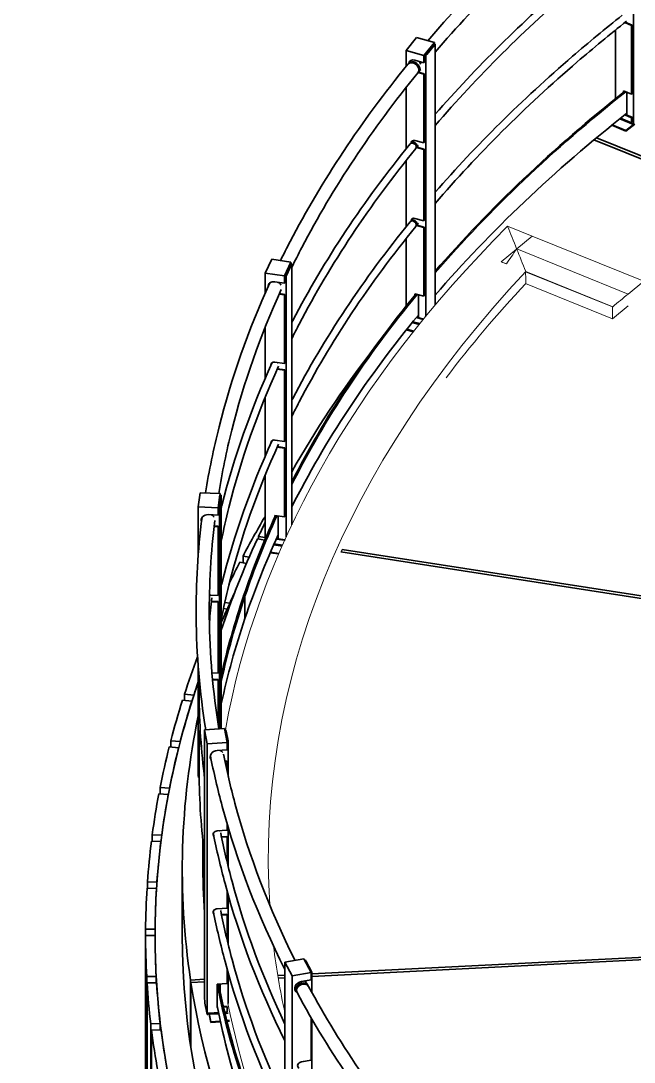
# Model space of a CAD drawing. Header units: millimetres. Extents: x 0 to 42050, y 0 to 29700.
# Drawn here: x 23039 to 23941, y 12319 to 13847 of the extents above; entities that cross this region are included whole.
import ezdxf

# ---------------------------------------------------------------- set-up
doc = ezdxf.new("R2010")
doc.units = ezdxf.units.MM
doc.header["$LTSCALE"] = 50
doc.layers.add('P_Cable Ducts (CD)', color=30, linetype='Continuous', lineweight=18, true_color=0xff7f00)
doc.layers.add('Visible', color=7, linetype='Continuous', lineweight=35)
doc.layers.add('Visible Narrow', color=7, linetype='Continuous', lineweight=18)

msp = doc.modelspace()

# ---------------------------------------------------------------- linework, layer by layer
at = {"layer": 'P_Cable Ducts (CD)'}
for p, q in [((23754.66, 13545.86), (23790.84, 13531.23)), ((23768.09, 13512.47), (23790.97, 13531.34)), ((23954.81, 13465.11), (23790.97, 13531.34)), ((23745.09, 13493.51), (23767.74, 13512.19)), ((23768.09, 13512.47), (23931.92, 13446.24)), ((23745.09, 13493.43), (23745.09, 13493.51)), ((23752.88, 13490.36), (23745.09, 13493.51)), ((23908.92, 13427.28), (23781.13, 13478.94)), ((23781.22, 13479.34), (23781.22, 13479.04)), ((23781.22, 13479.34), (23909.03, 13427.67)), ((23909.03, 13427.37), (23781.22, 13479.04)), ((23908.92, 13409.97), (23781.11, 13461.64)), ((23931.92, 13446.24), (23954.81, 13465.11)), ((23931.86, 13428.88), (23908.92, 13409.97)), ((23908.92, 13427.28), (23909.03, 13427.37)), ((23908.92, 13409.97), (23908.92, 13427.28)), ((23909.03, 13427.67), (23909.03, 13427.37))]:
    msp.add_line(p, q, dxfattribs=at)
for centre, major_axis, start_param, end_param in [((26534.26, 12619.07), (-3211.28, -4.99), 5.7577875, 6.1794269), ((26534.26, 12619.73), (-3131.29, -4.87), 5.7856791, 6.3194708), ((26534.29, 12602.43), (3131.07, 4.87), 2.6441684, 2.7294367), ((26534.29, 12602.43), (-3131.07, -4.87), 6.0187384, 6.0205205), ((26534.26, 12619.73), (-3131.29, -4.87), 0.0696866, 0.1241192), ((26534.26, 12619.07), (-3211.28, -4.99), 0.1130482, 0.2548282)]:
    msp.add_ellipse(centre, major_axis=major_axis, ratio=0.578098, start_param=start_param, end_param=end_param, dxfattribs=at)
for points, knots in [([(23754.66, 13545.86), (23759.05, 13534.86), (23763.44, 13523.86), (23772.3, 13501.69), (23776.76, 13490.51), (23781.22, 13479.34)], [-29.8130811, -29.8130811, -29.8130811, -29.8130811, -15.0208801, -15.0208801, 0, 0, 0, 0]), ([(23781.13, 13478.94), (23781.16, 13476.1), (23781.19, 13473.25), (23781.25, 13467.56), (23781.28, 13464.71), (23781.31, 13461.85)], [0.0500029, 0.0500029, 0.0500029, 0.0500029, 2.6500083, 2.6500083, 5.2582348, 5.2582348, 5.2582348, 5.2582348]), ([(23931.92, 13446.24), (23931.9, 13446.22), (23931.88, 13446.21), (23924.25, 13440.02), (23916.64, 13433.84), (23909.03, 13427.67)], [-9.9749061, -9.9749061, -9.9749061, -9.9749061, -9.947457, -9.947457, 0, 0, 0, 0])]:
    msp.add_open_spline(points, degree=3, knots=knots, dxfattribs=at)
for points in [[(23752.88, 13490.36), (23757.76, 13497.65), (23762.71, 13504.93), (23767.74, 13512.19)], [(23745.09, 13493.43), (23747.69, 13492.4), (23750.28, 13491.38), (23752.88, 13490.36)], [(23781.22, 13479.04), (23781.19, 13479), (23781.16, 13478.97), (23781.13, 13478.94)]]:
    msp.add_open_spline(points, degree=3, dxfattribs=at)
at = {"layer": 'Visible'}
for p, q in [((23939.57, 14092.43), (23939.57, 13694.96)), ((23936.77, 13840.38), (23926.67, 13844.67)), ((23927.38, 13845.23), (23937.48, 13840.94)), ((23937.48, 13840.94), (23936.77, 13840.38)), ((23936.77, 13840.38), (23936.77, 13739.46)), ((23937.48, 13840.94), (23937.48, 13740.02)), ((23605.38, 13804.01), (23621, 13822.73)), ((23647.31, 13815.42), (23621, 13822.73)), ((23913.26, 13733.19), (23913.26, 13833.93)), ((23647.31, 13815.42), (23631.69, 13796.69)), ((23646.79, 13813.82), (23632.21, 13796.34)), ((23645.6, 13811.33), (23634.84, 13798.43)), ((23635.92, 13798.13), (23646.68, 13811.03)), ((23645.6, 13811.33), (23646.64, 13812.58)), ((23645.92, 13812.78), (23646.64, 13812.58)), ((23646.44, 13813.4), (23648.24, 13812.9)), ((23646.68, 13811.03), (23648.24, 13812.9)), ((23646.79, 13813.3), (23646.79, 13813.82)), ((23647.31, 13813.16), (23647.31, 13815.42)), ((23648.24, 13812.9), (23648.24, 13430.2)), ((23631.69, 13796.69), (23605.38, 13804.01)), ((23605.38, 13780.18), (23605.38, 13804.01)), ((23618.54, 13789.57), (23631.69, 13785.92)), ((23631.69, 13796.69), (23631.69, 13785.92)), ((23632.21, 13796.34), (23632.21, 13786.54)), ((23632.56, 13796.75), (23634.36, 13796.25)), ((23633.08, 13797.38), (23633.8, 13797.18)), ((23634.84, 13798.43), (23633.8, 13797.18)), ((23635.92, 13798.13), (23634.36, 13796.25)), ((23634.36, 13796.25), (23634.36, 13413.53)), ((23614.41, 13785.97), (23614.17, 13785.96)), ((23624.21, 13777.95), (23624.25, 13777.71)), ((23631.69, 13785.92), (23632.21, 13786.54)), ((23631.69, 13768.93), (23623.09, 13771.32)), ((23623.55, 13771.96), (23632.21, 13769.56)), ((23632.21, 13769.56), (23631.69, 13768.93)), ((23631.69, 13768.93), (23631.69, 13668.01)), ((23632.21, 13769.56), (23632.21, 13668.64)), ((23605.38, 13659.08), (23605.38, 13749.29)), ((23924.85, 13742.45), (23924.85, 13744.53)), ((23924.85, 13744.53), (23936.77, 13739.46)), ((23925.57, 13744.22), (23925.57, 13743.02)), ((23929.91, 13742.38), (23929.91, 13709.52)), ((23936.77, 13739.46), (23937.48, 13740.02)), ((23919.45, 13703.52), (23939.57, 13694.96)), ((23936.77, 13697.66), (23920.68, 13704.5)), ((23936.77, 13705.17), (23926.83, 13709.4)), ((23927.53, 13709.96), (23937.48, 13705.73)), ((23929.91, 13709.52), (23928, 13710.33)), ((23928.71, 13710.89), (23929.91, 13710.38)), ((23937.48, 13705.73), (23936.77, 13705.17)), ((23936.77, 13705.17), (23936.77, 13697.66)), ((23937.48, 13698.21), (23936.77, 13697.66)), ((23937.48, 13705.73), (23937.48, 13698.21)), ((23928.42, 13685.24), (23907.69, 13694.05)), ((23928.42, 13686.22), (23908.49, 13694.7)), ((23941.7, 13695.66), (23928.42, 13685.24)), ((23928.42, 13686.22), (23939.57, 13694.96)), ((23928.42, 13685.24), (23928.42, 13686.22)), ((23615.16, 13668.2), (23614.72, 13668.12)), ((23618.54, 13671.67), (23631.69, 13668.01)), ((23631.69, 13668.01), (23632.21, 13668.64)), ((23620.67, 13663.69), (23620.68, 13663.24)), ((23631.69, 13658.22), (23620.98, 13661.19)), ((23621.49, 13661.82), (23632.21, 13658.84)), ((23632.21, 13658.84), (23631.69, 13658.22)), ((23631.69, 13658.22), (23631.69, 13553.7)), ((23632.21, 13658.84), (23632.21, 13554.33)), ((23605.38, 13544.77), (23605.38, 13641.87)), ((23615.16, 13553.89), (23614.72, 13553.81)), ((23618.54, 13557.36), (23631.69, 13553.7)), ((23620.67, 13549.38), (23620.68, 13548.93)), ((23631.69, 13543.91), (23620.98, 13546.88)), ((23621.49, 13547.51), (23632.21, 13544.53)), ((23631.69, 13553.7), (23632.21, 13554.33)), ((23632.21, 13544.53), (23631.69, 13543.91)), ((23631.69, 13543.91), (23631.69, 13442.99)), ((23632.21, 13544.53), (23632.21, 13443.61)), ((23605.38, 13428.46), (23605.38, 13527.56)), ((23398.66, 13477.13), (23408, 13497.21)), ((23436.2, 13492.83), (23408, 13497.21)), ((23436.2, 13492.83), (23426.85, 13472.76)), ((23435.89, 13491.18), (23427.17, 13472.45)), ((23435.52, 13488.61), (23429.08, 13474.78)), ((23430.24, 13474.6), (23436.68, 13488.43)), ((23435.37, 13490.06), (23436.14, 13489.94)), ((23435.52, 13488.61), (23436.14, 13489.94)), ((23435.68, 13490.73), (23437.61, 13490.43)), ((23435.89, 13490.7), (23435.89, 13491.18)), ((23436.2, 13490.65), (23436.2, 13492.83)), ((23436.68, 13488.43), (23437.61, 13490.43)), ((23437.61, 13490.43), (23437.61, 13107.45)), ((23426.85, 13472.76), (23398.66, 13477.13)), ((23398.66, 13447.75), (23398.66, 13477.13)), ((23426.85, 13472.76), (23426.85, 13461.98)), ((23427.17, 13472.45), (23427.17, 13462.65)), ((23427.37, 13472.89), (23429.3, 13472.59)), ((23427.69, 13473.56), (23428.46, 13473.44)), ((23429.08, 13474.78), (23428.46, 13473.44)), ((23430.24, 13474.6), (23429.3, 13472.59)), ((23429.3, 13472.59), (23429.3, 13089.6)), ((23412.75, 13464.17), (23426.85, 13461.98)), ((23426.85, 13461.98), (23427.17, 13462.65)), ((23426.85, 13445), (23419.12, 13446.2)), ((23419.42, 13446.87), (23427.17, 13445.66)), ((23427.17, 13445.66), (23426.85, 13445)), ((23426.85, 13445), (23426.85, 13344.08)), ((23427.17, 13445.66), (23427.17, 13344.75)), ((23618.36, 13444.45), (23618.36, 13446.69)), ((23618.36, 13446.69), (23631.69, 13442.99)), ((23618.88, 13446.55), (23618.88, 13445.09)), ((23623.55, 13445.25), (23623.55, 13412.24)), ((23631.69, 13442.99), (23632.21, 13443.61)), ((23630.64, 13408.99), (23620.57, 13411.79)), ((23621.08, 13412.41), (23631.15, 13409.61)), ((23623.55, 13412.24), (23621.42, 13412.83)), ((23621.94, 13413.46), (23623.55, 13413.01)), ((23398.66, 13322.78), (23398.66, 13398.04)), ((23616.04, 13390.85), (23605.88, 13393.67)), ((23616.67, 13391.65), (23606.52, 13394.47)), ((23614.46, 13404.31), (23624.57, 13401.51)), ((23625.66, 13402.86), (23615.56, 13405.67)), ((23412.75, 13346.26), (23426.85, 13344.08)), ((23426.85, 13334.28), (23416.25, 13335.92)), ((23416.55, 13336.6), (23427.17, 13334.95)), ((23426.85, 13344.08), (23427.17, 13344.75)), ((23427.17, 13334.95), (23426.85, 13334.28)), ((23426.85, 13334.28), (23426.85, 13229.77)), ((23427.17, 13334.95), (23427.17, 13230.44)), ((23398.66, 13208.47), (23398.66, 13295.12)), ((23412.75, 13231.96), (23426.85, 13229.77)), ((23426.85, 13229.77), (23427.17, 13230.44)), ((23426.85, 13219.97), (23416.25, 13221.62)), ((23416.55, 13222.29), (23427.17, 13220.64)), ((23427.17, 13220.64), (23426.85, 13219.97)), ((23426.85, 13219.97), (23426.85, 13119.05)), ((23427.17, 13220.64), (23427.17, 13119.72)), ((23398.66, 13086.87), (23398.66, 13180.81)), ((23300.21, 13133.83), (23302.96, 13154.55)), ((23332.08, 13153.26), (23302.96, 13154.55)), ((23332.08, 13153.26), (23329.32, 13132.53)), ((23331.99, 13151.59), (23329.41, 13132.25)), ((23332.45, 13149.02), (23330.55, 13134.74)), ((23331.75, 13134.69), (23333.64, 13148.97)), ((23331.83, 13150.44), (23332.63, 13150.4)), ((23331.93, 13151.13), (23333.92, 13151.04)), ((23331.99, 13151.12), (23331.99, 13151.59)), ((23332.08, 13151.12), (23332.08, 13153.26)), ((23332.45, 13149.02), (23332.63, 13150.4)), ((23333.64, 13148.97), (23333.92, 13151.04)), ((23333.92, 13151.04), (23333.92, 12808.14)), ((23329.32, 13132.53), (23300.21, 13133.83)), ((23300.21, 13064.89), (23300.21, 13133.83)), ((23329.32, 13132.53), (23329.32, 13121.76)), ((23329.41, 13132.25), (23329.41, 13122.45)), ((23329.48, 13132.71), (23331.47, 13132.62)), ((23329.57, 13133.4), (23330.37, 13133.36)), ((23330.55, 13134.74), (23330.37, 13133.36)), ((23331.75, 13134.69), (23331.47, 13132.62)), ((23331.47, 13132.62), (23331.47, 12807.98)), ((23314.77, 13122.4), (23329.32, 13121.76)), ((23329.32, 13121.76), (23329.41, 13122.45)), ((23412.56, 13118.61), (23412.56, 13121.27)), ((23412.56, 13121.27), (23426.85, 13119.05)), ((23412.87, 13121.22), (23412.87, 13119.3)), ((23417.72, 13120.47), (23417.72, 13087.37)), ((23426.85, 13119.05), (23427.17, 13119.72)), ((23329.32, 13104.77), (23323.48, 13105.03)), ((23323.56, 13105.72), (23329.41, 13105.46)), ((23329.41, 13105.46), (23329.32, 13104.77)), ((23329.32, 13104.77), (23329.32, 13003.85)), ((23329.41, 13105.46), (23329.41, 13004.55)), ((23426.85, 13084.76), (23414.93, 13086.61)), ((23415.23, 13087.28), (23427.17, 13085.43)), ((23417.72, 13087.37), (23415.44, 13087.72)), ((23415.74, 13088.39), (23417.72, 13088.09)), ((23411.03, 13077.96), (23423.22, 13076.07)), ((23423.94, 13077.7), (23411.76, 13079.59)), ((23427.17, 13085.43), (23426.85, 13084.76)), ((23426.85, 13084.76), (23426.85, 13084.2)), ((23427.17, 13085.43), (23427.17, 13084.89)), ((23418.22, 13064.62), (23405.99, 13066.52)), ((23418.62, 13065.54), (23406.39, 13067.44)), ((23316.58, 13004.42), (23329.32, 13003.85)), ((23319.7, 12995.18), (23329.41, 12994.75)), ((23329.32, 13003.85), (23329.41, 13004.55)), ((23329.41, 12994.75), (23329.32, 12994.06)), ((23329.41, 12994.75), (23329.41, 12890.24)), ((23368.67, 13002.53), (23366.7, 13002.75)), ((23366.8, 13003.04), (23366.8, 13002.74)), ((23368.77, 13002.82), (23366.8, 13003.04)), ((23368.67, 12969.87), (23368.67, 13002.53)), ((23368.77, 12970.16), (23368.77, 13002.82)), ((23329.32, 12994.06), (23319.62, 12994.49)), ((23329.32, 12994.06), (23329.32, 12889.55)), ((23368.67, 12970.17), (23368.77, 12970.16)), ((23300.21, 12738.31), (23300.21, 12898.21)), ((23320.27, 12889.95), (23329.32, 12889.55)), ((23329.32, 12889.55), (23329.41, 12890.24)), ((23321.09, 12880.81), (23329.41, 12880.44)), ((23329.32, 12879.75), (23321.16, 12880.11)), ((23329.41, 12880.44), (23329.32, 12879.75)), ((23329.32, 12879.75), (23329.32, 12815.21)), ((23329.41, 12880.44), (23329.41, 12814.62)), ((23338.53, 12808.43), (23309.51, 12806.59)), ((23313.44, 12785.93), (23309.51, 12806.59)), ((23309.51, 12411.08), (23309.51, 12806.59)), ((23338.53, 12808.43), (23342.47, 12787.77)), ((23338.94, 12806.31), (23340.74, 12806.43)), ((23339.07, 12805.62), (23339.68, 12805.66)), ((23339.68, 12802.41), (23339.68, 12805.66)), ((23339.94, 12804.29), (23339.68, 12805.66)), ((23339.94, 12804.29), (23342.65, 12790.05)), ((23341.13, 12804.36), (23340.74, 12806.43)), ((23343.84, 12790.13), (23341.13, 12804.36)), ((23342.47, 12787.77), (23313.44, 12785.93)), ((23313.44, 12390.42), (23313.44, 12785.93)), ((23342.3, 12788.64), (23342.91, 12788.68)), ((23342.43, 12787.95), (23344.24, 12788.06)), ((23342.47, 12787.77), (23342.47, 12776.99)), ((23342.65, 12790.05), (23342.91, 12788.68)), ((23343.84, 12790.13), (23344.24, 12788.06)), ((23344.24, 12788.06), (23344.24, 12738.05)), ((23327.95, 12776.07), (23342.47, 12776.99)), ((23339.31, 12760.5), (23342.33, 12760.7)), ((23342.47, 12760.01), (23339.45, 12759.82)), ((23342.33, 12760.7), (23342.47, 12760.01)), ((23342.47, 12760.01), (23342.47, 12745.86)), ((23301.39, 12738.26), (23300.21, 12738.31)), ((23300.48, 12736.47), (23300.48, 12738.3)), ((23300.48, 12736.47), (23301.42, 12736.43)), ((23327.95, 12658.17), (23342.47, 12659.09)), ((23342.47, 12668.41), (23342.47, 12659.09)), ((23344.24, 12662.42), (23344.24, 12605.3)), ((23306.87, 12612.82), (23306.87, 12643.09)), ((23322.71, 12651.11), (23322.97, 12651)), ((23334.26, 12649.47), (23342.33, 12649.98)), ((23342.47, 12649.29), (23334.4, 12648.78)), ((23342.33, 12649.98), (23342.47, 12649.29)), ((23342.47, 12649.29), (23342.47, 12612.57)), ((23342.47, 12569.69), (23342.47, 12544.78)), ((23344.24, 12563.41), (23344.24, 12490.99)), ((23322.74, 12536.76), (23322.98, 12536.66)), ((23327.95, 12543.86), (23342.47, 12544.78)), ((23334.26, 12535.16), (23342.33, 12535.67)), ((23342.47, 12534.98), (23334.4, 12534.47)), ((23342.33, 12535.67), (23342.47, 12534.98)), ((23342.47, 12534.98), (23342.47, 12498.26)), ((23455.35, 12470.24), (23427.41, 12465.33)), ((23437.89, 12445.45), (23427.41, 12465.33)), ((23427.41, 12069.82), (23427.41, 12465.33)), ((23455.35, 12470.24), (23465.83, 12450.35)), ((23456.4, 12468.24), (23457.84, 12468.49)), ((23456.75, 12467.57), (23457.04, 12467.63)), ((23457.04, 12467.02), (23457.04, 12467.63)), ((23457.74, 12466.3), (23457.04, 12467.63)), ((23457.74, 12466.3), (23464.96, 12452.6)), ((23458.89, 12466.5), (23457.84, 12468.49)), ((23466.11, 12452.8), (23458.89, 12466.5)), ((23342.47, 12455.38), (23342.47, 12434.06)), ((23344.24, 12449.1), (23344.24, 12404.72)), ((23465.83, 12450.35), (23437.89, 12445.45)), ((23437.89, 12049.93), (23437.89, 12445.45)), ((23464.96, 12452.6), (23465.66, 12451.28)), ((23465.37, 12451.22), (23465.66, 12451.28)), ((23465.72, 12450.56), (23467.16, 12450.82)), ((23465.83, 12450.35), (23465.83, 12439.58)), ((23466.11, 12452.8), (23467.16, 12450.82)), ((23467.16, 12450.82), (23467.16, 12420.83)), ((23327.75, 12433.13), (23342.47, 12434.06)), ((23327.75, 12398.84), (23327.75, 12433.13)), ((23332.18, 12421.95), (23332.18, 12433.41)), ((23332.31, 12433.42), (23332.31, 12421.32)), ((23451.86, 12437.12), (23465.83, 12439.58)), ((23455.7, 12433.56), (23455.89, 12433.53)), ((23443.98, 12422.42), (23444.35, 12422.3)), ((23445.71, 12428.16), (23445.63, 12427.98)), ((23309.9, 12409.01), (23309.51, 12411.08)), ((23309.9, 12409.01), (23309.9, 12405.09)), ((23309.9, 12405.09), (23313.05, 12388.56)), ((23327.75, 12400.69), (23327.84, 12400.7)), ((23327.97, 12400.01), (23327.75, 12400)), ((23327.75, 12399.53), (23328.06, 12399.55)), ((23328.2, 12398.86), (23327.75, 12398.84)), ((23336.97, 12400.12), (23342.33, 12400.46)), ((23342.47, 12399.77), (23337.13, 12399.43)), ((23342.33, 12400.46), (23342.47, 12399.77)), ((23342.47, 12399.77), (23342.47, 12392.26)), ((23313.44, 12390.42), (23313.05, 12392.48)), ((23313.05, 12388.56), (23313.05, 12392.48)), ((23313.05, 12388.56), (23314.24, 12388.64)), ((23317.02, 12390.64), (23313.44, 12390.42)), ((23314.24, 12388.64), (23314.24, 12390.47)), ((23316.27, 12390.6), (23316.27, 12388.54)), ((23316.27, 12388.54), (23316.66, 12386.47)), ((23316.4, 12390.6), (23316.4, 12388.83)), ((23316.4, 12388.83), (23330.08, 12389.69)), ((23316.4, 12388.83), (23316.66, 12387.45)), ((23318.46, 12378.04), (23316.66, 12387.45)), ((23316.66, 12386.47), (23318.46, 12377.06)), ((23329.71, 12391.45), (23317.02, 12390.64)), ((23342.47, 12392.26), (23338.86, 12392.03)), ((23339.28, 12390.28), (23344.01, 12390.58)), ((23465.83, 12383.95), (23465.83, 12321.67)), ((23332.38, 12378.92), (23318.46, 12378.04)), ((23318.46, 12378.04), (23318.46, 12377.06)), ((23332.59, 12377.95), (23318.46, 12377.06)), ((23346.2, 12379.8), (23341.91, 12379.53)), ((23346.21, 12378.82), (23342.15, 12378.56)), ((23467.16, 12381.66), (23467.16, 12297.7)), ((23451.86, 12319.22), (23465.83, 12321.67))]:
    msp.add_line(p, q, dxfattribs=at)
at = {"layer": 'Visible', "color": 9, "true_color": 0xc0c0c0}
for p, q in [((24049.11, 13604.77), (23881.52, 13672.52)), ((23885.17, 13675.56), (24052.78, 13607.8)), ((23398.66, 13118.59), (23397.78, 13118.76)), ((23397.89, 13085.05), (23386.93, 13086.75)), ((23388.58, 13090.32), (23398.66, 13088.76)), ((23388.58, 13086.49), (23388.58, 13090.32)), ((23511.32, 13071.33), (26370.65, 12628.99)), ((23365.86, 13051.75), (23365.86, 13061.4)), ((23365.86, 13061.4), (23374.85, 13059.83)), ((26368.99, 12625.42), (23509.66, 13067.76)), ((23370.99, 13050.86), (23361.25, 13052.55)), ((23342.45, 12983.57), (23337.15, 12984.37)), ((23339.2, 12993.61), (23346.51, 12992.51)), ((23279.88, 12859.03), (23293.64, 12857.55)), ((23279.88, 12849.63), (23279.88, 12859.03)), ((23290.72, 12848.47), (23276.96, 12849.95)), ((23271.26, 12780.2), (23257.42, 12781.38)), ((23259.76, 12781.18), (23259.76, 12790.52)), ((23259.76, 12790.52), (23273.61, 12789.33)), ((23243.97, 12721.63), (23257.89, 12720.74)), ((23243.97, 12712.34), (23243.97, 12721.63)), ((23256.11, 12711.56), (23242.2, 12712.45)), ((23245.29, 12642.65), (23231.33, 12643.25)), ((23232.52, 12643.2), (23232.52, 12652.46)), ((23232.52, 12652.46), (23246.48, 12651.86)), ((23276.67, 12505.05), (23276.67, 12601.39)), ((23225.43, 12583.1), (23239.42, 12582.79)), ((23225.43, 12573.85), (23225.43, 12583.1)), ((23467.16, 12448.2), (26364.32, 12594.54)), ((26364.87, 12590.86), (23467.16, 12444.49)), ((23238.8, 12573.55), (23224.81, 12573.87)), ((23222.7, 12504.39), (23222.7, 12513.63)), ((23222.7, 12513.63), (23236.7, 12513.61)), ((23236.67, 12504.37), (23222.67, 12504.39)), ((23222.67, 12504.39), (23222.67, 10588.89)), ((23236.67, 12504.37), (23236.67, 12505.05)), ((23224.35, 12444.15), (23238.34, 12444.42)), ((23238.34, 12444.42), (23238.34, 12435.18)), ((23416.95, 12445.66), (23427.41, 12446.19)), ((23224.35, 10528.65), (23224.35, 12444.15)), ((23238.89, 12435.19), (23224.9, 12434.91)), ((23224.9, 12434.91), (23224.9, 10519.41)), ((23288.8, 12439.19), (23309.51, 12440.24)), ((23288.8, 12342.85), (23288.8, 12439.19)), ((23309.51, 12436.53), (23289.36, 12435.51)), ((23289.36, 12435.51), (23289.36, 12339.16)), ((23427.41, 12442.48), (23417.56, 12441.99)), ((23230.36, 12374.75), (23244.33, 12375.32)), ((23230.36, 10459.25), (23230.36, 12374.75)), ((23244.33, 12375.32), (23244.33, 12366.06)), ((23245.46, 12366.1), (23231.49, 12365.53)), ((23231.49, 12365.53), (23231.49, 10450.03)), ((23289.36, 12341.24), (23289.04, 12341.22))]:
    msp.add_line(p, q, dxfattribs=at)
at = {"layer": 'Visible'}
for centre, major_axis, ratio, start_param, end_param in [((23618.54, 13781.08), (-7.99, 6.66), 0.7356873, 5.2626228, 6.6804137), ((23632.04, 13798.34), (7.99, -6.66), 0.7356873, 1.3678426, 1.4343797), ((23615.68, 13777.52), (-7.48, 6.11), 0.738384, 3.1415927, 6.2831853), ((23616.87, 13778.98), (-7.47, 6.12), 0.7380816, 3.0095226, 6.4167449), ((23619.06, 13781.7), (-7.99, 6.66), 0.7356873, 0.0531403, 0.3945085), ((23616.87, 13778.98), (-6.47, 5.3), 0.7380816, 3.5497597, 5.8789401), ((23616.87, 13778.98), (-6.35, 5.19), 0.7382329, 3.8294889, 5.595289), ((23618.69, 13782.32), (7.99, -6.66), 0.7356873, 1.0231289, 1.5644778), ((23618.69, 13782.32), (7.99, -6.66), 0.7356873, 6.222741, 6.360524), ((23619.21, 13782.94), (7.99, -6.66), 0.7356873, 6.2153394, 6.230045), ((26536.67, 12645.48), (-3229.8, 0), 0.5773503, 5.6533668, 5.8192652), ((26536.67, 12645.48), (-3227.8, 0), 0.5773503, 5.6533698, 5.8205051), ((26536.67, 12612.82), (-3227.8, 0), 0.5773503, 5.6524566, 5.8205051), ((23615.68, 13663.21), (-4.17, 3.41), 0.738384, 3.1415927, 6.2831853), ((23616.87, 13664.67), (-4.16, 3.41), 0.7380816, 2.9022643, 6.5240033), ((23618.54, 13666.77), (-4.61, 3.84), 0.7356873, 5.2626228, 6.7632756), ((23619.06, 13667.39), (-4.61, 3.84), 0.7356873, 0.092197, 0.4777212), ((23616.87, 13664.67), (3.34, -2.74), 0.7380816, 0.292148, 2.8520669), ((23616.87, 13664.67), (-3.25, 2.66), 0.7382329, 3.6997496, 5.7250283), ((23618.69, 13668.01), (4.61, -3.84), 0.7356873, 1.2418692, 1.38094), ((23615.68, 13548.9), (-4.17, 3.41), 0.738384, 3.1415927, 6.2831853), ((23616.87, 13550.37), (-4.16, 3.41), 0.7380816, 2.9022643, 6.5240033), ((23618.54, 13552.46), (-4.61, 3.84), 0.7356873, 5.2626228, 6.7632756), ((23619.06, 13553.09), (-4.61, 3.84), 0.7356873, 0.092197, 0.4777212), ((23616.87, 13550.37), (3.34, -2.74), 0.7380816, 0.292148, 2.8520669), ((23616.87, 13550.37), (3.25, -2.66), 0.7382329, 0.558157, 2.5834357), ((23618.69, 13553.7), (4.61, -3.84), 0.7356873, 1.2418692, 1.38094), ((23420.5, 13474.08), (9.43, -4.39), 0.7884987, 0.8124009, 0.8662645), ((23412.75, 13455.68), (-9.43, 4.39), 0.7884987, 5.0642723, 6.6823941), ((23413.07, 13456.34), (-9.43, 4.39), 0.7884987, 0.0450158, 0.3972228), ((23412.5, 13456.91), (9.43, -4.39), 0.7884987, 0.8247784, 1.3855668), ((26536.67, 12645.48), (-3229.8, 0), 0.5773503, 5.8393096, 5.9976817), ((26536.67, 12645.48), (-3227.8, 0), 0.5773503, 5.8393125, 5.9998004), ((26536.67, 12612.82), (-3227.8, 0), 0.5773503, 5.8379501, 5.9998004), ((23412.75, 13341.37), (-5.44, 2.53), 0.7884987, 5.0642723, 6.7666148), ((23413.07, 13342.03), (-5.44, 2.53), 0.7884987, 0.0780803, 0.4807607), ((23412.5, 13342.6), (5.44, -2.53), 0.7884987, 1.0435187, 1.2089545), ((23412.75, 13227.06), (-5.44, 2.53), 0.7884987, 5.0642723, 6.7666148), ((23413.07, 13227.73), (-5.44, 2.53), 0.7884987, 0.0780803, 0.4807607), ((23412.5, 13228.29), (5.44, -2.53), 0.7884987, 1.0435187, 1.2089545), ((23314.77, 13113.91), (-10.31, 1.37), 0.8141019, 4.8202014, 6.6843612), ((23314.12, 13115.1), (10.31, -1.37), 0.8141019, 0.5807075, 1.1502149), ((26536.67, 12645.48), (-3229.8, 0), 0.5773503, 6.0252795, 6.0902411), ((26536.67, 12645.48), (-3227.8, 0), 0.5773503, 6.0252825, 6.0902411), ((23314.86, 13114.6), (-10.31, 1.37), 0.8141019, 0.0411652, 0.3990366), ((26536.67, 12612.82), (-3227.8, 0), 0.5773503, 6.0227524, 6.0902411), ((23314.12, 13000.79), (5.95, -0.79), 0.8141019, 0.7994478, 0.9766896), ((26536.67, 12645.48), (-3229.8, 0), 0.5773503, 6.0904, 6.1536746), ((26536.67, 12645.48), (-3227.8, 0), 0.5773503, 6.0904, 6.1585224), ((26536.67, 12612.82), (-3227.8, 0), 0.5773503, 6.0904, 6.1585224), ((23327.95, 12767.58), (-10.22, -1.94), 0.8116136, 4.5591647, 6.6840875), ((23327.82, 12768.27), (-10.22, -1.94), 0.8116136, 0.0415385, 0.3987881), ((23326.94, 12768.68), (10.22, 1.94), 0.8116136, 0.3196708, 0.8883494), ((23326.94, 12654.37), (5.89, 1.12), 0.8116136, 0.5384111, 0.7145312), ((26536.67, 12645.48), (-3229.8, 0), 0.5773503, 0.0012963, 0.0404228), ((23327.95, 12653.27), (-5.89, -1.12), 0.8116136, 4.5591647, 6.7685039), ((23327.82, 12653.96), (-5.89, -1.12), 0.8116136, 0.0720417, 0.4824906), ((26536.67, 12612.82), (-3229.8, 0), 0.5773503, 0, 0.0404228), ((26536.67, 12645.48), (-3227.8, 0), 0.5773503, 0.0120868, 0.019889), ((23327.95, 12538.96), (-5.89, -1.12), 0.8116136, 4.5591647, 6.7685039), ((23327.82, 12539.65), (-5.89, -1.12), 0.8116136, 0.0720417, 0.4824906), ((23326.94, 12540.06), (5.89, 1.12), 0.8116136, 0.5384111, 0.7145312), ((26536.67, 12645.48), (-3229.8, 0), 0.5773503, 0.1141227, 0.2740651), ((26536.67, 12645.48), (-3227.8, 0), 0.5773503, 0.1141256, 0.2718524), ((23451.86, 12428.63), (-9.2, -4.85), 0.7811196, 4.3217751, 6.6928686), ((23452.9, 12426.8), (-8.5, -4.59), 0.7795327, 3.0256551, 6.4007593), ((23453.73, 12425.26), (-8.5, -4.6), 0.7793219, 3.1415927, 6.2831853), ((23452.9, 12426.8), (-7.36, -3.97), 0.7795327, 3.653069, 5.7763091), ((23452.9, 12426.8), (-7.21, -3.9), 0.7794274, 3.9479331, 5.4768449), ((23450.51, 12429.6), (9.2, 4.85), 0.7811196, 0.0822812, 0.6404755), ((23451.51, 12429.29), (-9.2, -4.85), 0.7811196, 0.0461322, 0.3975447), ((26536.67, 12612.82), (-3229.8, 0), 0.5773503, 0.1137794, 0.2740651), ((23451.86, 12314.32), (-5.31, -2.8), 0.7811196, 4.3217751, 6.7659444), ((23450.51, 12315.29), (5.31, 2.8), 0.7811196, 0.3010215, 0.4629425)]:
    msp.add_ellipse(centre, major_axis=major_axis, ratio=ratio, start_param=start_param, end_param=end_param, dxfattribs=at)
at = {"layer": 'Visible', "color": 9, "true_color": 0xc0c0c0}
for centre, major_axis, start_param, end_param in [((26536.67, 12601.39), (-3260, 0), 5.8658377, 5.9676524), ((26536.67, 12505.05), (-3314, 0), 5.9566574, 5.9881484), ((26536.67, 12601.39), (-3260, 0), 6.0087606, 6.0204043), ((26536.67, 12601.39), (-3260, 0), 6.0223675, 6.0955012), ((26536.67, 12505.05), (-3314, 0), 5.9929764, 6.0093789), ((26536.67, 12505.05), (-3300, 0), 6.0165067, 6.0398121), ((26536.67, 12505.05), (-3300, 0), 6.0165067, 6.0244571), ((26536.67, 12505.05), (-3300, 0), 6.0293056, 6.0398121), ((26536.67, 12505.05), (-3314, 0), 6.0679577, 6.0971054), ((26536.67, 12505.05), (-3300, 0), 6.0866343, 9.6231248), ((26536.67, 12505.05), (-3300, 0), 6.0866343, 6.0970951), ((26536.67, 12505.05), (-3314, 0), 6.1019334, 6.1334244), ((26536.67, 12505.05), (-3300, 0), 6.1019436, 6.1334141), ((26536.67, 12601.39), (-3260, 0), 6.1629434, 6.3694702), ((26536.67, 12505.05), (-3314, 0), 6.1382524, 6.1697434), ((26536.67, 12505.05), (-3300, 0), 6.1382626, 6.1697331), ((26536.67, 12505.05), (-3314, 0), 6.1745714, 6.2060623), ((26536.67, 12505.05), (-3300, 0), 6.1745816, 6.2060521), ((26536.67, 12505.05), (-3314, 0), 6.2108903, 6.2423813), ((26536.67, 12505.05), (-3300, 0), 6.2109006, 6.2423711), ((26536.67, 12505.05), (-3314, 0), 6.2472093, 6.2787003), ((26536.67, 12505.05), (-3300, 0), 6.2472196, 6.2786901), ((26536.67, 12505.05), (-3314, 0), 0.000343, 0.031834), ((26536.67, 12505.05), (-3300, 0), 0.0003533, 0.0318238), ((26536.67, 12505.05), (-3260, 0), 0, 1.7505123), ((26536.67, 12505.05), (-3314, 0), 0.036662, 0.068153), ((26536.67, 12505.05), (-3300, 0), 0.0366723, 0.0681428), ((26536.67, 12601.39), (-3260, 0), 0.0882481, 0.4353507), ((26536.67, 12505.05), (-3314, 0), 0.072981, 0.104472), ((26536.67, 12505.05), (-3300, 0), 0.0729912, 0.1044617)]:
    msp.add_ellipse(centre, major_axis=major_axis, ratio=0.5773503, start_param=start_param, end_param=end_param, dxfattribs=at)
at = {"layer": 'Visible'}
for points, knots in [([(23637.23, 13818.22), (23699.4, 13890.4), (23769.6, 13960.22), (23871.17, 14047.71), (23895.79, 14068.03), (23921.1, 14088.07)], [4.360501, 4.360501, 4.360501, 4.360501, 4.48947876, 4.48947876, 4.52920494, 4.52920494, 4.52920494, 4.52920494]), ([(23648.24, 13801.39), (23710.63, 13874.29), (23781.37, 13944.85), (23883.43, 14032.78), (23907.7, 14052.82), (23932.66, 14072.58)], [4.3579621, 4.3579621, 4.3579621, 4.3579621, 4.48947876, 4.48947876, 4.52897707, 4.52897707, 4.52897707, 4.52897707]), ([(23648.24, 13710.08), (23708.32, 13778.91), (23775.76, 13845.57), (23873.71, 13929.94), (23898.08, 13950.06), (23923.12, 13969.9)], [4.36586058, 4.36586058, 4.36586058, 4.36586058, 4.48947876, 4.48947876, 4.52887221, 4.52887221, 4.52887221, 4.52887221]), ([(23648.24, 13693.66), (23709.98, 13765.38), (23779.78, 13834.83), (23880.55, 13921.63), (23904.72, 13941.59), (23929.56, 13961.28)], [4.36023627, 4.36023627, 4.36023627, 4.36023627, 4.48947876, 4.48947876, 4.52874744, 4.52874744, 4.52874744, 4.52874744]), ([(23648.24, 13595.77), (23708.32, 13664.6), (23775.76, 13731.26), (23873.71, 13815.64), (23898.08, 13835.76), (23923.12, 13855.59)], [4.36586058, 4.36586058, 4.36586058, 4.36586058, 4.48947876, 4.48947876, 4.52887221, 4.52887221, 4.52887221, 4.52887221]), ([(23648.24, 13579.35), (23709.98, 13651.07), (23779.78, 13720.52), (23880.55, 13807.32), (23904.72, 13827.28), (23929.56, 13846.97)], [4.36023627, 4.36023627, 4.36023627, 4.36023627, 4.48947876, 4.48947876, 4.52874744, 4.52874744, 4.52874744, 4.52874744]), ([(23420.84, 13495.21), (23425.49, 13504.67), (23430.27, 13514.11), (23481.63, 13612.61), (23539.52, 13699.63), (23608.2, 13783.64)], [4.91959588, 4.91959588, 4.91959588, 4.91959588, 4.9352992, 4.9352992, 5.08390601, 5.08390601, 5.08390601, 5.08390601]), ([(23437.61, 13485.54), (23442.38, 13495.24), (23447.28, 13504.93), (23498.1, 13602.42), (23555.25, 13688.34), (23623.16, 13771.41)], [4.91894997, 4.91894997, 4.91894997, 4.91894997, 4.9352992, 4.9352992, 5.08390601, 5.08390601, 5.08390601, 5.08390601]), ([(23614.72, 13668.12), (23614.4, 13668.06), (23614.09, 13667.97), (23613.76, 13667.8), (23613.71, 13667.78), (23613.67, 13667.76)], [5.18153907, 5.18153907, 5.18153907, 5.18153907, 5.40480186, 5.40480186, 5.43687816, 5.43687816, 5.43687816, 5.43687816]), ([(23437.61, 13404.61), (23438.07, 13405.48), (23438.52, 13406.36), (23485.28, 13496.04), (23543.01, 13582.82), (23611.51, 13666.62)], [4.93383659, 4.93383659, 4.93383659, 4.93383659, 4.9352992, 4.9352992, 5.08390601, 5.08390601, 5.08390601, 5.08390601]), ([(23437.61, 13380.88), (23441.17, 13388.02), (23444.81, 13395.14), (23494.45, 13490.36), (23551.76, 13576.53), (23619.84, 13659.81)], [4.92329931, 4.92329931, 4.92329931, 4.92329931, 4.9352992, 4.9352992, 5.08390601, 5.08390601, 5.08390601, 5.08390601]), ([(23620.53, 13662.15), (23620.55, 13662.2), (23620.56, 13662.24), (23620.65, 13662.6), (23620.68, 13662.92), (23620.68, 13663.24)], [2.90192768, 2.90192768, 2.90192768, 2.90192768, 2.9329976, 2.9329976, 3.15626039, 3.15626039, 3.15626039, 3.15626039]), ([(23437.61, 13290.3), (23438.07, 13291.18), (23438.52, 13292.05), (23485.28, 13381.73), (23543.01, 13468.51), (23611.51, 13552.31)], [4.93383659, 4.93383659, 4.93383659, 4.93383659, 4.9352992, 4.9352992, 5.08390601, 5.08390601, 5.08390601, 5.08390601]), ([(23437.61, 13266.57), (23441.17, 13273.71), (23444.81, 13280.83), (23494.45, 13376.05), (23551.76, 13462.22), (23619.84, 13545.5)], [4.92329931, 4.92329931, 4.92329931, 4.92329931, 4.9352992, 4.9352992, 5.08390601, 5.08390601, 5.08390601, 5.08390601]), ([(23613.67, 13553.45), (23613.71, 13553.47), (23613.76, 13553.5), (23614.09, 13553.66), (23614.4, 13553.75), (23614.72, 13553.81)], [2.41710348, 2.41710348, 2.41710348, 2.41710348, 2.44917977, 2.44917977, 2.67244256, 2.67244256, 2.67244256, 2.67244256]), ([(23620.68, 13548.93), (23620.68, 13548.61), (23620.65, 13548.29), (23620.56, 13547.93), (23620.55, 13547.89), (23620.53, 13547.84)], [4.69772124, 4.69772124, 4.69772124, 4.69772124, 4.92098404, 4.92098404, 4.95205396, 4.95205396, 4.95205396, 4.95205396]), ([(23310.76, 13154.2), (23315.93, 13186.6), (23322.56, 13218.91), (23348.49, 13322.35), (23373.45, 13393), (23405.32, 13462.54)], [4.73481634, 4.73481634, 4.73481634, 4.73481634, 4.78669239, 4.78669239, 4.90156171, 4.90156171, 4.90156171, 4.90156171]), ([(23330.19, 13153.34), (23335.22, 13184.44), (23341.61, 13215.47), (23366.79, 13315.87), (23391.07, 13384.8), (23422.09, 13452.75)], [4.736003, 4.736003, 4.736003, 4.736003, 4.78669239, 4.78669239, 4.90058748, 4.90058748, 4.90058748, 4.90058748]), ([(23333.92, 13132.3), (23334.2, 13133.44), (23334.49, 13134.59), (23352.5, 13206.44), (23377.24, 13276.53), (23408.81, 13345.57)], [4.78483696, 4.78483696, 4.78483696, 4.78483696, 4.78669239, 4.78669239, 4.90107491, 4.90107491, 4.90107491, 4.90107491]), ([(23333.92, 13083.34), (23337.29, 13099.96), (23341.06, 13116.56), (23362.7, 13202.86), (23387.08, 13272.05), (23418.2, 13340.23)], [4.75964044, 4.75964044, 4.75964044, 4.75964044, 4.78669239, 4.78669239, 4.90059368, 4.90059368, 4.90059368, 4.90059368]), ([(23333.92, 13017.99), (23334.2, 13019.14), (23334.49, 13020.28), (23352.5, 13092.13), (23377.24, 13162.23), (23408.81, 13231.26)], [4.78483696, 4.78483696, 4.78483696, 4.78483696, 4.78669239, 4.78669239, 4.90107491, 4.90107491, 4.90107491, 4.90107491]), ([(23333.92, 12969.03), (23337.29, 12985.65), (23341.06, 13002.25), (23362.7, 13088.55), (23387.08, 13157.74), (23418.2, 13225.92)], [4.75964044, 4.75964044, 4.75964044, 4.75964044, 4.78669239, 4.78669239, 4.90059368, 4.90059368, 4.90059368, 4.90059368]), ([(23311.12, 12806.69), (23302.21, 12861.78), (23297.51, 12917.11), (23296.64, 13021.12), (23299.51, 13069.8), (23305.63, 13118.34)], [4.54984584, 4.54984584, 4.54984584, 4.54984584, 4.63808557, 4.63808557, 4.71568641, 4.71568641, 4.71568641, 4.71568641]), ([(23330.49, 12807.92), (23321.54, 12862.67), (23316.83, 12917.64), (23315.97, 13019.73), (23318.7, 13066.84), (23324.54, 13113.84)], [4.54883805, 4.54883805, 4.54883805, 4.54883805, 4.63808557, 4.63808557, 4.71456004, 4.71456004, 4.71456004, 4.71456004]), ([(23309.51, 12733.97), (23304.4, 12775.3), (23301.68, 12816.74), (23301.26, 12866.7), (23301.29, 12875.23), (23301.42, 12883.75)], [4.571747315, 4.571747315, 4.571747315, 4.571747315, 4.638085575, 4.638085575, 4.651728255, 4.651728255, 4.651728255, 4.651728255]), ([(23309.51, 12619.66), (23304.4, 12660.99), (23301.68, 12702.43), (23301.14, 12765.95), (23301.63, 12788.02), (23302.8, 12810.09)], [4.57174732, 4.57174732, 4.57174732, 4.57174732, 4.63808557, 4.63808557, 4.67342294, 4.67342294, 4.67342294, 4.67342294]), ([(23427.41, 12454.72), (23387.75, 12533.17), (23356.95, 12613.17), (23328.62, 12718.91), (23322.82, 12743.87), (23317.89, 12768.9)], [4.3589492, 4.3589492, 4.3589492, 4.3589492, 4.48947876, 4.48947876, 4.5296467, 4.5296467, 4.5296467, 4.5296467]), ([(23442.38, 12467.96), (23404.38, 12543.83), (23374.84, 12621.06), (23347.58, 12722.82), (23342.01, 12746.68), (23337.25, 12770.59)], [4.3614934, 4.3614934, 4.3614934, 4.3614934, 4.48947876, 4.48947876, 4.52853352, 4.52853352, 4.52853352, 4.52853352]), ([(23427.41, 12349.96), (23389.72, 12425.72), (23360.3, 12502.88), (23332.87, 12605.29), (23327.16, 12629.84), (23322.29, 12654.44)], [4.36318386, 4.36318386, 4.36318386, 4.36318386, 4.48947876, 4.48947876, 4.52912108, 4.52912108, 4.52912108, 4.52912108]), ([(23427.41, 12374.52), (23394.61, 12443.3), (23368.69, 12513.15), (23343.42, 12607.49), (23337.83, 12631.45), (23333.05, 12655.45)], [4.3742431, 4.3742431, 4.3742431, 4.3742431, 4.48947876, 4.48947876, 4.52854003, 4.52854003, 4.52854003, 4.52854003]), ([(23427.41, 12235.65), (23389.72, 12311.41), (23360.3, 12388.57), (23332.87, 12490.98), (23327.16, 12515.53), (23322.29, 12540.13)], [4.36318386, 4.36318386, 4.36318386, 4.36318386, 4.48947876, 4.48947876, 4.52912108, 4.52912108, 4.52912108, 4.52912108]), ([(23427.41, 12260.21), (23394.61, 12328.99), (23368.69, 12398.84), (23343.42, 12493.18), (23337.83, 12517.14), (23333.05, 12541.14)], [4.3742431, 4.3742431, 4.3742431, 4.3742431, 4.48947876, 4.48947876, 4.52854003, 4.52854003, 4.52854003, 4.52854003]), ([(23457.39, 12433.16), (23457.18, 12433.24), (23456.96, 12433.3), (23456.46, 12433.43), (23456.18, 12433.49), (23455.89, 12433.53)], [4.15130732, 4.15130732, 4.15130732, 4.15130732, 4.23759101, 4.23759101, 4.34665076, 4.34665076, 4.34665076, 4.34665076]), ([(23662.31, 12145.48), (23653.99, 12154.97), (23645.8, 12164.5), (23568.34, 12256.73), (23509.62, 12342.31), (23462.23, 12429.86)], [4.91809469, 4.91809469, 4.91809469, 4.91809469, 4.9352992, 4.9352992, 5.08390601, 5.08390601, 5.08390601, 5.08390601]), ([(23652.6, 12127.27), (23642.52, 12138.67), (23632.65, 12150.12), (23552.77, 12245.22), (23493.3, 12331.87), (23445.24, 12420.66)], [4.91482118, 4.91482118, 4.91482118, 4.91482118, 4.9352992, 4.9352992, 5.08390601, 5.08390601, 5.08390601, 5.08390601])]:
    msp.add_open_spline(points, degree=3, knots=knots, dxfattribs=at)
for points in [[(23609.4, 13785.11), (23610.59, 13786.56), (23611.79, 13788.01), (23612.98, 13789.46)], [(23614.17, 13785.96), (23613.68, 13785.94), (23613.2, 13785.87), (23612.74, 13785.75)], [(23624.33, 13776.28), (23624.35, 13776.76), (23624.32, 13777.23), (23624.25, 13777.71)], [(23624.35, 13772.86), (23625.23, 13773.94), (23626.11, 13775.01), (23627, 13776.09)], [(23612.71, 13668.08), (23613.71, 13669.3), (23614.71, 13670.52), (23615.71, 13671.73)], [(23621.04, 13661.27), (23621.88, 13662.3), (23622.73, 13663.34), (23623.59, 13664.37)], [(23612.71, 13553.78), (23613.71, 13554.99), (23614.71, 13556.21), (23615.71, 13557.42)], [(23621.04, 13546.96), (23621.88, 13547.99), (23622.73, 13549.03), (23623.59, 13550.06)], [(23316.47, 12964.49), (23317.55, 12976.35), (23318.82, 12988.22), (23320.3, 13000.07)], [(23461.4, 12431.39), (23460.88, 12432.36), (23460.36, 12433.32), (23459.84, 12434.28)], [(23444.4, 12422.22), (23443.56, 12423.76), (23442.74, 12425.3), (23441.91, 12426.84)], [(23445.63, 12427.98), (23445.41, 12427.51), (23445.23, 12427.01), (23445.11, 12426.51)]]:
    msp.add_open_spline(points, degree=3, dxfattribs=at)
at = {"layer": 'Visible Narrow'}
for p, q in [((23646.68, 13811.03), (23645.6, 13811.33)), ((23634.84, 13798.43), (23635.92, 13798.13)), ((23436.68, 13488.43), (23435.52, 13488.61)), ((23429.08, 13474.78), (23430.24, 13474.6)), ((23333.64, 13148.97), (23332.45, 13149.02)), ((23330.55, 13134.74), (23331.75, 13134.69)), ((23341.13, 12804.36), (23339.94, 12804.29)), ((23342.65, 12790.05), (23343.84, 12790.13)), ((23458.89, 12466.5), (23457.74, 12466.3)), ((23464.96, 12452.6), (23466.11, 12452.8)), ((23316.66, 12387.45), (23316.66, 12386.47))]:
    msp.add_line(p, q, dxfattribs=at)
for centre, major_axis, ratio, start_param, end_param in [((23616.7, 13778.78), (-6.52, 5.34), 0.7382329, 3.8294889, 5.595289), ((23616.57, 13664.31), (-3.51, 2.88), 0.7382329, 3.6997496, 5.7250283), ((23616.57, 13550), (3.51, -2.88), 0.7382329, 0.558157, 2.5834357), ((23453.01, 12426.59), (-7.42, -4.01), 0.7794274, 3.9479331, 5.4768449)]:
    msp.add_ellipse(centre, major_axis=major_axis, ratio=ratio, start_param=start_param, end_param=end_param, dxfattribs=at)

doc.saveas('drawing.dxf')
